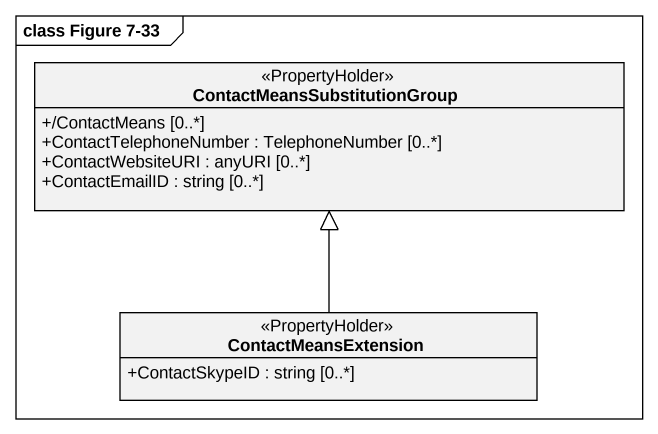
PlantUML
@startuml
mainframe class Figure 7-33
hide circle
hide empty members
skinparam classAttributeIconSize 0
class "ContactMeansSubstitutionGroup" as ContactMeansSubstitutionGrou <<PropertyHolder>> {
  +/ContactMeans [0..*]
  +ContactTelephoneNumber : TelephoneNumber [0..*]
  +ContactWebsiteURI : anyURI [0..*]
  +ContactEmailID : string [0..*]
}
class ContactMeansExtension <<PropertyHolder>> {
  +ContactSkypeID : string [0..*]
}
ContactMeansExtension -up-|> ContactMeansSubstitutionGrou
@enduml
